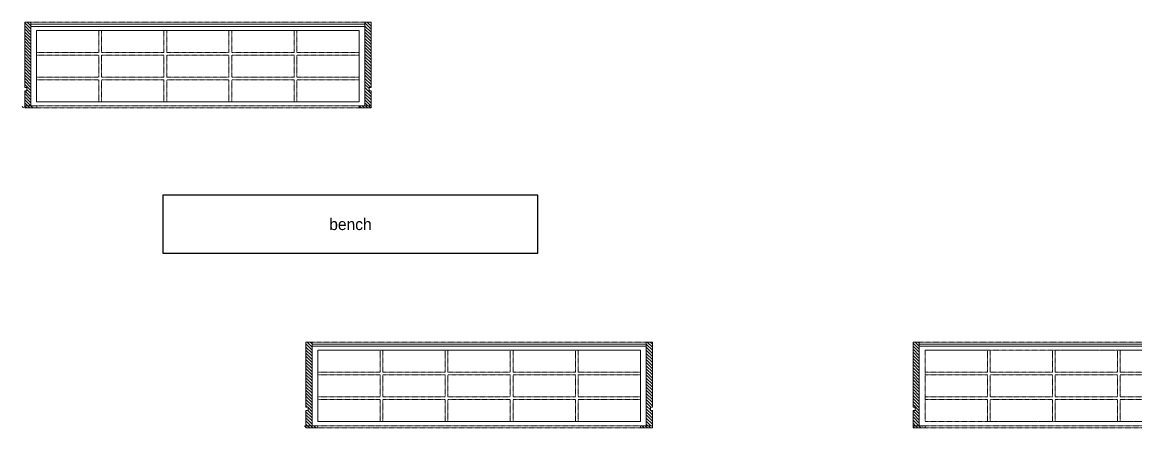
# Model space of a CAD drawing. Header units: metres. Extents: x 804 to 14472, y 3256 to 11736.
# Drawn here: x 8048 to 11294, y 6054 to 7237 of the extents above; entities that cross this region are included whole.
import ezdxf
from ezdxf.enums import TextEntityAlignment as Align

# ---------------------------------------------------------------- set-up
doc = ezdxf.new("R2010")
doc.units = ezdxf.units.M
doc.linetypes.add('a_p6_plan_L18$0$HIDDEN', pattern=[0.375, 0.25, -0.125])
doc.layers.add('FixtureLabels', color=2, linetype='Continuous')
doc.layers.add('Fixtures', color=3, linetype='Continuous')
for name, color, linetype, lineweight in [('I-LK FF&E', 1, 'Continuous', 9), ('LN-ELEVATION-1', 81, 'Continuous', 13), ('LN-ELEVATION-2', 103, 'Continuous', 20), ('LN-ELEVATION-3', 125, 'a_p6_plan_L18$0$HIDDEN', 18), ('LN-HATCH', 251, 'Continuous', 0)]:
    doc.layers.add(name, color=color, linetype=linetype, lineweight=lineweight)
pattern_1 = [(45, (7858558.917, 3503823.203), (-4.4901280605, 4.4901280605), [])]
pattern_2 = [(45, (7858054.0837, 3504049.203), (-4.4901280605, 4.4901280605), [])]

# ---------------------------------------------------------------- blocks, each defined once
blk = doc.blocks.new('1010mm vc plan')
at = {"layer": 'LN-HATCH', "ltscale": 0.5}
h = blk.add_hatch(dxfattribs=at)
h.set_pattern_fill('ANSI31', color=256, scale=2)
h.set_pattern_definition([(45, (3761554.586, 1795022.936), (-4.490128061, 4.490128061), [])])
h.paths.add_polyline_path([(-505.2, 24), (-505.2, -166), (-499.2, -166), (-499.2, -176), (-505.2, -176), (-505.2, -220), (-487.2, -220), (-487.2, 24)])
h = blk.add_hatch(dxfattribs=at)
h.set_pattern_fill('ANSI31', color=256, scale=2)
h.set_pattern_definition(pattern_1)
h.paths.add_polyline_path([(504.8, 24), (504.8, -166), (498.8, -166), (498.8, -176), (504.8, -176), (504.8, -220), (486.8, -220), (486.8, 24)])
h = blk.add_hatch(dxfattribs=at)
h.set_pattern_fill('ANSI31', color=256, scale=2)
h.set_pattern_definition([(45, (7858741.917, 3503823.203), (-4.4901280605, 4.4901280605), [])])
h.paths.add_polyline_path([(-470.2, -220), (-470.2, -226), (-505.2, -226), (-505.2, -220)])
h = blk.add_hatch(dxfattribs=at)
h.set_pattern_fill('ANSI31', color=256, scale=2)
h.set_pattern_definition(pattern_1)
h.paths.add_polyline_path([(476.8, -220), (476.8, -226), (511.8, -226), (511.8, -220)])
at = {"layer": 'LN-ELEVATION-1', "ltscale": 0.5}
for points in [[(-505.2, 24), (-505.2, -166), (-499.2, -166), (-499.2, -176), (-505.2, -176), (-505.2, -220), (-487.2, -220), (-487.2, 24)], [(486.8, 12), (-487.2, 12), (-487.2, 18), (486.8, 18)], [(504.8, 24), (504.8, -166), (498.8, -166), (498.8, -176), (504.8, -176), (504.8, -220), (486.8, -220), (486.8, 24)], [(-470.2, -220), (-470.2, -226), (-505.2, -226), (-505.2, -220)], [(469.8, -220), (469.8, -226), (504.8, -226), (504.8, -220)]]:
    blk.add_lwpolyline(points, close=True, dxfattribs=at)
at = {"layer": 'LN-ELEVATION-2', "ltscale": 0.5}
blk.add_lwpolyline([(470.2, 0), (-470.2, 0), (-470.2, -208), (470.2, -208)], close=True, dxfattribs=at)
at = {"layer": 'LN-ELEVATION-3', "ltscale": 0.5}
for p, q in [((-487.2, 24), (486.8, 24)), ((-470.2, -220), (469.8, -220)), ((469.8, -226), (-470.2, -226))]:
    blk.add_line(p, q, dxfattribs=at)
for points in [[(-470.2, 0), (-288.5, 0), (-288.5, -64), (-470.2, -64)], [(-280.5, 0), (-98.8, 0), (-98.8, -64), (-280.5, -64)], [(-90.8, 0), (90.8, 0), (90.8, -64), (-90.8, -64)], [(98.8, 0), (280.5, 0), (280.5, -64), (98.8, -64)], [(288.5, 0), (470.2, 0), (470.2, -64), (288.5, -64)], [(-470.2, -136), (-288.5, -136), (-288.5, -72), (-470.2, -72)], [(-280.5, -72), (-98.8, -72), (-98.8, -136), (-280.5, -136)], [(-90.8, -72), (90.8, -72), (90.8, -136), (-90.8, -136)], [(98.8, -72), (280.5, -72), (280.5, -136), (98.8, -136)], [(288.5, -72), (470.2, -72), (470.2, -136), (288.5, -136)], [(-470.2, -144), (-288.5, -144), (-288.5, -208), (-470.2, -208)], [(-280.5, -144), (-98.8, -144), (-98.8, -208), (-280.5, -208)], [(-90.8, -144), (90.8, -144), (90.8, -208), (-90.8, -208)], [(98.8, -144), (280.5, -144), (280.5, -208), (98.8, -208)], [(288.5, -144), (470.2, -144), (470.2, -208), (288.5, -208)]]:
    blk.add_lwpolyline(points, close=True, dxfattribs=at)
blk = doc.blocks.new('VC_FIXTURE_MEDIUM_6')
at = {"layer": 'I-LK FF&E', "xscale": -1}
blk.add_blockref('1010MM VC PLAN', (511.8, 226), dxfattribs=at)
blk = doc.blocks.new('12mm vc plan')
at = {"layer": 'LN-HATCH', "ltscale": 0.5}
h = blk.add_hatch(dxfattribs=at)
h.set_pattern_fill('ANSI31', color=256, scale=2)
h.set_pattern_definition([(45, (3760859.753, 1795248.936), (-4.490128061, 4.490128061), [])])
h.paths.add_polyline_path([(-1200, 250), (-1200, 60), (-1194, 60), (-1194, 50), (-1200, 50), (-1200, 6), (-1182, 6), (-1182, 250)])
h = blk.add_hatch(dxfattribs=at)
h.set_pattern_fill('ANSI31', color=256, scale=2)
h.set_pattern_definition(pattern_2)
h.paths.add_polyline_path([(0, 250), (0, 60), (-6, 60), (-6, 50), (0, 50), (0, 6), (-18, 6), (-18, 250)])
h = blk.add_hatch(dxfattribs=at)
h.set_pattern_fill('ANSI31', color=256, scale=2)
h.set_pattern_definition([(45, (7858047.0837, 3504049.203), (-4.4901280605, 4.4901280605), [])])
h.paths.add_polyline_path([(-1165, 6), (-1165, 0), (-1200, 0), (-1200, 6)])
h = blk.add_hatch(dxfattribs=at)
h.set_pattern_fill('ANSI31', color=256, scale=2)
h.set_pattern_definition(pattern_2)
h.paths.add_polyline_path([(-28, 6), (-28, 0), (0, 0), (0, 6)])
at = {"layer": 'LN-ELEVATION-1', "ltscale": 0.5}
for points in [[(-1200, 250), (-1200, 60), (-1194, 60), (-1194, 50), (-1200, 50), (-1200, 6), (-1182, 6), (-1182, 250)], [(-18, 238), (-1182, 238), (-1182, 244), (-18, 244)], [(0, 250), (0, 60), (-6, 60), (-6, 50), (0, 50), (0, 6), (-18, 6), (-18, 250)], [(-1165, 6), (-1165, 0), (-1200, 0), (-1200, 6)], [(-35, 6), (-35, 0), (0, 0), (0, 6)]]:
    blk.add_lwpolyline(points, close=True, dxfattribs=at)
at = {"layer": 'LN-ELEVATION-3', "ltscale": 0.5}
for p, q in [((-1182, 250), (-18, 250)), ((-1165, 6), (-35, 6)), ((-35, 0), (-1165, 0))]:
    blk.add_line(p, q, dxfattribs=at)
for points in [[(-1165, 226), (-35, 226), (-35, 18), (-1165, 18)], [(-1165, 226), (-983.3, 226), (-983.3, 162), (-1165, 162)], [(-975.3, 226), (-793.7, 226), (-793.7, 162), (-975.3, 162)], [(-785.7, 226), (-604, 226), (-604, 162), (-785.7, 162)], [(-596, 226), (-414.3, 226), (-414.3, 162), (-596, 162)], [(-406.3, 226), (-224.7, 226), (-224.7, 162), (-406.3, 162)], [(-216.7, 226), (-35, 226), (-35, 162), (-216.7, 162)], [(-1165, 90), (-983.3, 90), (-983.3, 154), (-1165, 154)], [(-975.3, 154), (-793.7, 154), (-793.7, 90), (-975.3, 90)], [(-785.7, 154), (-604, 154), (-604, 90), (-785.7, 90)], [(-596, 154), (-414.3, 154), (-414.3, 90), (-596, 90)], [(-406.3, 154), (-224.7, 154), (-224.7, 90), (-406.3, 90)], [(-216.7, 154), (-35, 154), (-35, 90), (-216.7, 90)], [(-1165, 82), (-983.3, 82), (-983.3, 18), (-1165, 18)], [(-975.3, 82), (-793.7, 82), (-793.7, 18), (-975.3, 18)], [(-785.7, 82), (-604, 82), (-604, 18), (-785.7, 18)], [(-596, 82), (-414.3, 82), (-414.3, 18), (-596, 18)], [(-406.3, 82), (-224.7, 82), (-224.7, 18), (-406.3, 18)], [(-216.7, 82), (-35, 82), (-35, 18), (-216.7, 18)]]:
    blk.add_lwpolyline(points, close=True, dxfattribs=at)
blk = doc.blocks.new('VC_FIXTURE_LARGE_4')
at = {"layer": 'I-LK FF&E', "xscale": -1}
blk.add_blockref('12MM VC PLAN', (0, 0), dxfattribs=at)
blk = doc.blocks.new('VC_FIXTURE_MEDIUM_11')
at = {"layer": 'I-LK FF&E', "xscale": -1}
blk.add_blockref('1010MM VC PLAN', (511.8, 226), dxfattribs=at)

msp = doc.modelspace()

# ---------------------------------------------------------------- linework, layer by layer
at = {"layer": 'Fixtures'}
msp.add_lwpolyline([(8457.9, 6563.1), (9551.4, 6563.1), (9551.4, 6732.7), (8457.9, 6732.7)], close=True, dxfattribs=at)

# ---------------------------------------------------------------- block references
for name, p in [('VC_FIXTURE_MEDIUM_11', (8047.9, 6987.1)), ('VC_FIXTURE_MEDIUM_6', (8868, 6054.4)), ('VC_FIXTURE_LARGE_4', (10644.8, 6054.4))]:
    msp.add_blockref(name, p)

# ---------------------------------------------------------------- texts
at = {"layer": 'FixtureLabels'}
msp.add_text('bench', height=33.92, dxfattribs=at).set_placement((9004.7, 6647.9), align=Align.MIDDLE_CENTER)

doc.saveas('drawing.dxf')
